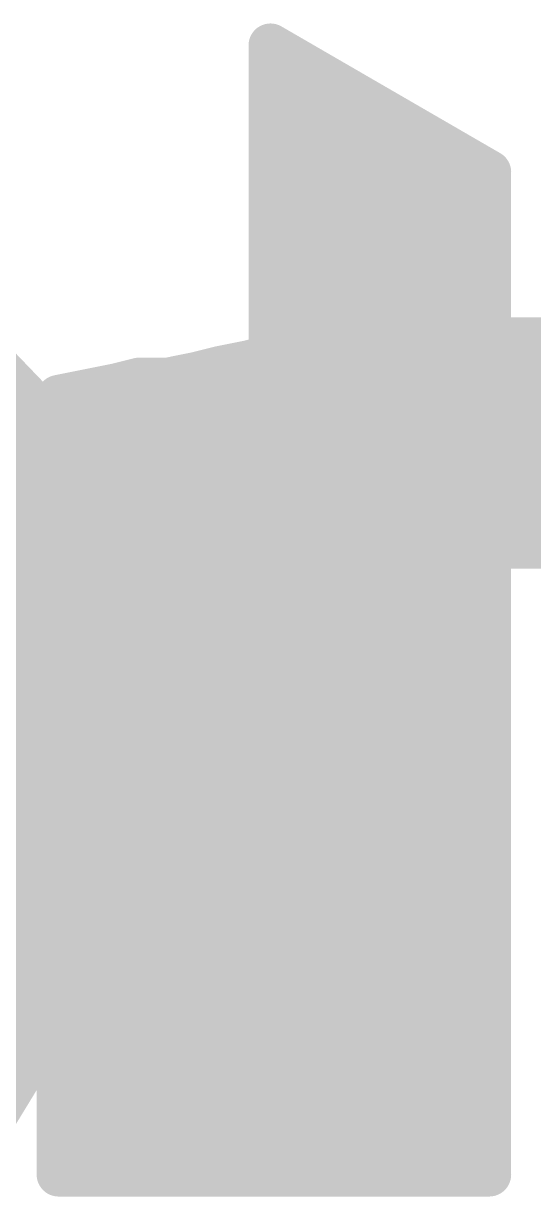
# Model space of a CAD drawing. Extents: x -34 to 73, y -25 to 33.
# Drawn here: x 11.73 to 12.616, y 22.479 to 24.515 of the extents above; entities that cross this region are included whole.
import ezdxf

# ---------------------------------------------------------------- set-up
doc = ezdxf.new("R2010")
doc.units = 0
doc.layers.add('21', color=41, linetype='CONTINUOUS')
doc.layers.add('22', color=40, linetype='CONTINUOUS')

msp = doc.modelspace()

# ---------------------------------------------------------------- linework, layer by layer
at = {"layer": '21', "const_width": 0.0762}
for points in [[(12.481, 23.9473), (12.551, 23.9672)], [(12.551, 23.9672), (12.691, 23.9672)], [(12.121, 23.9273), (12.161, 23.9373)], [(12.161, 23.9373), (12.161, 23.6673)], [(12.411, 23.9273), (12.481, 23.9473)], [(12.031, 23.9073), (12.071, 23.9173)], [(12.071, 23.9173), (12.121, 23.9273)], [(12.1188, 23.9268), (12.161, 23.9268)], [(12.351, 23.8873), (12.411, 23.9273)], [(12.4103, 23.9268), (12.701, 23.9268)], [(11.891, 23.8873), (11.931, 23.8972)], [(11.931, 23.8972), (11.981, 23.8972)], [(11.981, 23.8972), (12.031, 23.9073)], [(11.791, 23.8673), (11.841, 23.8773)], [(11.841, 23.8773), (11.891, 23.8873)], [(12.291, 23.8473), (12.351, 23.8873)], [(11.791, 23.6973), (11.791, 23.8673)], [(11.791, 23.8506), (12.161, 23.8506)], [(12.241, 23.7973), (12.291, 23.8473)], [(12.296, 23.8506), (12.701, 23.8506)], [(12.201, 23.7372), (12.241, 23.7973)], [(11.791, 23.7744), (12.161, 23.7744)], [(12.2258, 23.7744), (12.701, 23.7744)], [(12.171, 23.6673), (12.201, 23.7372)], [(11.791, 23.6982), (12.161, 23.6982)], [(11.791, 22.5173), (11.791, 23.6973)], [(12.1843, 23.6982), (12.701, 23.6982)], [(12.161, 23.6673), (12.171, 23.6673)], [(11.791, 23.622), (12.701, 23.622)], [(12.561, 23.6073), (12.461, 23.5973)], [(12.671, 23.6073), (12.561, 23.6073)], [(12.461, 23.5973), (12.381, 23.5772)], [(12.381, 23.5772), (12.321, 23.5373)], [(11.791, 23.5458), (12.3338, 23.5458)], [(12.321, 23.5373), (12.261, 23.4773)], [(11.791, 23.4696), (12.2577, 23.4696)], [(12.261, 23.4773), (12.231, 23.4073)], [(12.231, 23.4073), (12.201, 23.3373)], [(11.791, 23.3934), (12.2251, 23.3934)], [(12.201, 23.3373), (12.181, 23.2473)], [(11.791, 23.3172), (12.1965, 23.3172)], [(11.791, 23.241), (12.181, 23.241)], [(12.181, 23.2473), (12.181, 22.5173)], [(11.791, 23.1648), (12.181, 23.1648)], [(11.791, 23.0886), (12.181, 23.0886)], [(11.791, 23.0124), (12.181, 23.0124)], [(11.791, 22.9362), (12.181, 22.9362)], [(11.791, 22.86), (12.181, 22.86)], [(11.791, 22.7838), (12.181, 22.7838)], [(11.791, 22.7076), (12.181, 22.7076)], [(11.791, 22.6314), (12.181, 22.6314)], [(11.791, 22.5552), (12.181, 22.5552)], [(12.181, 22.5173), (11.791, 22.5173)]]:
    msp.add_lwpolyline(points, dxfattribs=at)
at = {"layer": '21', "const_width": 0.0381}
for points in [[(12.551, 23.9863, 1), (12.551, 23.9482)], [(12.5562, 23.9489, 1), (12.5458, 23.9856)], [(12.1801, 23.9373, 1), (12.142, 23.9373)], [(12.1656, 23.9188, 1), (12.1564, 23.9557)], [(12.4758, 23.9656, 1), (12.4862, 23.9289)], [(12.4862, 23.9289, 1), (12.4758, 23.9656)], [(12.0673, 23.9359, 1), (12.0747, 23.8986)], [(12.0756, 23.8988, 1), (12.0664, 23.9357)], [(12.1188, 23.9459, 1), (12.1188, 23.9078)], [(12.1164, 23.9457, 1), (12.1256, 23.9088)], [(12.1247, 23.9086, 1), (12.1173, 23.9459)], [(12.161, 23.9078, 1), (12.161, 23.9459)], [(12.4103, 23.9459, 1), (12.4103, 23.9078)], [(12.4058, 23.9456, 1), (12.4162, 23.9089)], [(12.4216, 23.9114, 1), (12.4004, 23.9431)], [(11.931, 23.9163, 1), (11.931, 23.8782)], [(11.9356, 23.8788, 1), (11.9264, 23.9157)], [(11.9773, 23.9159, 1), (11.9847, 23.8786)], [(11.981, 23.8782, 1), (11.981, 23.9163)], [(12.0264, 23.9257, 1), (12.0356, 23.8888)], [(12.0347, 23.8886, 1), (12.0273, 23.9259)], [(11.8373, 23.8959, 1), (11.8447, 23.8586)], [(11.8447, 23.8586, 1), (11.8373, 23.8959)], [(11.8864, 23.9057, 1), (11.8956, 23.8688)], [(11.8947, 23.8686, 1), (11.8873, 23.9059)], [(12.3404, 23.9031, 1), (12.3616, 23.8714)], [(12.3616, 23.8714, 1), (12.3404, 23.9031)], [(11.7873, 23.8859, 1), (11.7947, 23.8486)], [(11.791, 23.8697, 1), (11.791, 23.8316)], [(11.8101, 23.8673, 1), (11.772, 23.8673)], [(12.161, 23.8316, 1), (12.161, 23.8697)], [(12.296, 23.8697, 1), (12.296, 23.8316)], [(12.3045, 23.8338, 1), (12.2775, 23.8607)], [(12.2804, 23.8631, 1), (12.3016, 23.8314)], [(12.2275, 23.8107, 1), (12.2545, 23.7838)], [(12.2569, 23.7867, 1), (12.2251, 23.8078)], [(11.791, 23.7934, 1), (11.791, 23.7553)], [(12.161, 23.7553, 1), (12.161, 23.7934)], [(12.2258, 23.7934, 1), (12.2258, 23.7553)], [(12.1851, 23.7478, 1), (12.2169, 23.7267)], [(12.2185, 23.7297, 1), (12.1835, 23.7448)], [(11.791, 23.7172, 1), (11.791, 23.6791)], [(11.8101, 23.6973, 1), (11.772, 23.6973)], [(12.161, 23.6791, 1), (12.161, 23.7172)], [(12.1843, 23.7172, 1), (12.1843, 23.6791)], [(11.772, 23.6973, 1), (11.8101, 23.6973)], [(12.161, 23.6863, 1), (12.161, 23.6482)], [(12.171, 23.6482, 1), (12.171, 23.6863)], [(12.142, 23.6673, 1), (12.1801, 23.6673)], [(12.1535, 23.6748, 1), (12.1885, 23.6597)], [(11.791, 23.641, 1), (11.791, 23.6029)], [(12.561, 23.6263, 1), (12.561, 23.5882)], [(12.5629, 23.5883, 1), (12.5591, 23.6262)], [(12.4591, 23.6162, 1), (12.4629, 23.5783)], [(12.4656, 23.5788, 1), (12.4564, 23.6157)], [(12.3764, 23.5957, 1), (12.3856, 23.5588)], [(12.3916, 23.5614, 1), (12.3704, 23.5931)], [(11.791, 23.5648, 1), (11.791, 23.5267)], [(12.3338, 23.5267, 1), (12.3338, 23.5648)], [(12.3104, 23.5531, 1), (12.3316, 23.5214)], [(12.3345, 23.5238, 1), (12.3075, 23.5507)], [(11.791, 23.4886, 1), (11.791, 23.4505)], [(12.2475, 23.4907, 1), (12.2745, 23.4638)], [(12.2785, 23.4697, 1), (12.2435, 23.4848)], [(12.2577, 23.4505, 1), (12.2577, 23.4886)], [(12.2485, 23.3997, 1), (12.2135, 23.4148)], [(11.791, 23.4124, 1), (11.791, 23.3743)], [(12.2135, 23.4148, 1), (12.2485, 23.3997)], [(12.2251, 23.3743, 1), (12.2251, 23.4124)], [(12.1835, 23.3448, 1), (12.2185, 23.3297)], [(12.2196, 23.3331, 1), (12.1824, 23.3414)], [(11.791, 23.3362, 1), (11.791, 23.2981)], [(12.1965, 23.2981, 1), (12.1965, 23.3362)], [(11.791, 23.26, 1), (11.791, 23.2219)], [(12.2001, 23.2473, 1), (12.162, 23.2473)], [(12.181, 23.2219, 1), (12.181, 23.26)], [(12.1624, 23.2514, 1), (12.1996, 23.2431)], [(11.791, 23.1838, 1), (11.791, 23.1457)], [(12.181, 23.1457, 1), (12.181, 23.1838)], [(11.791, 23.1076, 1), (11.791, 23.0695)], [(12.181, 23.0695, 1), (12.181, 23.1076)], [(11.791, 23.0314, 1), (11.791, 22.9933)], [(12.181, 22.9933, 1), (12.181, 23.0314)], [(11.791, 22.9552, 1), (11.791, 22.9171)], [(12.181, 22.9171, 1), (12.181, 22.9552)], [(11.791, 22.879, 1), (11.791, 22.8409)], [(12.181, 22.8409, 1), (12.181, 22.879)], [(11.791, 22.8028, 1), (11.791, 22.7647)], [(12.181, 22.7647, 1), (12.181, 22.8028)], [(11.791, 22.7266, 1), (11.791, 22.6885)], [(12.181, 22.6885, 1), (12.181, 22.7266)], [(11.791, 22.6505, 1), (11.791, 22.6124)], [(12.181, 22.6124, 1), (12.181, 22.6505)], [(11.791, 22.5743, 1), (11.791, 22.5362)], [(12.181, 22.5362, 1), (12.181, 22.5743)], [(11.791, 22.5363, 1), (11.791, 22.4982)], [(12.181, 22.4982, 1), (12.181, 22.5363)], [(11.772, 22.5173, 1), (11.8101, 22.5173)], [(12.162, 22.5173, 1), (12.2001, 22.5173)]]:
    msp.add_lwpolyline(points, format="xyb", dxfattribs=at)
at = {"layer": '22', "const_width": 0.0762}
for points in [[(12.539, 24.2573), (12.159, 24.4773)], [(12.159, 24.4773), (12.159, 23.4273)], [(12.159, 24.4602), (12.1885, 24.4602)], [(12.159, 24.384), (12.3201, 24.384)], [(12.159, 24.3078), (12.4517, 24.3078)], [(12.539, 22.5173), (12.539, 24.2573)], [(12.159, 24.2316), (12.539, 24.2316)], [(12.159, 24.1554), (12.539, 24.1554)], [(12.159, 24.0792), (12.539, 24.0792)], [(12.159, 24.003), (12.539, 24.003)], [(11.209, 23.9373), (11.739, 23.4173)], [(12.159, 23.4273), (11.669, 23.9373)], [(12.159, 23.9268), (12.539, 23.9268)], [(11.2973, 23.8506), (11.7523, 23.8506)], [(12.159, 23.8506), (12.539, 23.8506)], [(11.375, 23.7744), (11.8255, 23.7744)], [(12.159, 23.7744), (12.539, 23.7744)], [(11.4526, 23.6982), (11.8987, 23.6982)], [(12.159, 23.6982), (12.539, 23.6982)], [(11.5303, 23.622), (11.9719, 23.622)], [(12.159, 23.622), (12.539, 23.622)], [(11.608, 23.5458), (12.0451, 23.5458)], [(12.159, 23.5458), (12.539, 23.5458)], [(11.6856, 23.4696), (12.1183, 23.4696)], [(12.159, 23.4696), (12.539, 23.4696)], [(11.739, 23.4173), (11.149, 22.5173)], [(11.7234, 23.3934), (12.539, 23.3934)], [(11.6734, 23.3172), (12.539, 23.3172)], [(11.6235, 23.241), (12.539, 23.241)], [(11.5735, 23.1648), (12.539, 23.1648)], [(11.619, 22.5173), (12.009, 23.1573)], [(12.009, 23.1573), (12.159, 23.0073)], [(11.5236, 23.0886), (11.9672, 23.0886)], [(12.0777, 23.0886), (12.539, 23.0886)], [(11.4736, 23.0124), (11.9207, 23.0124)], [(12.1539, 23.0124), (12.539, 23.0124)], [(12.159, 23.0073), (12.159, 22.5173)], [(11.4236, 22.9362), (11.8743, 22.9362)], [(12.159, 22.9362), (12.539, 22.9362)], [(11.3737, 22.86), (11.8279, 22.86)], [(12.159, 22.86), (12.539, 22.86)], [(11.3237, 22.7838), (11.7814, 22.7838)], [(12.159, 22.7838), (12.539, 22.7838)], [(11.2738, 22.7076), (11.735, 22.7076)], [(12.159, 22.7076), (12.539, 22.7076)], [(12.159, 22.6314), (12.539, 22.6314)], [(12.159, 22.5552), (12.539, 22.5552)], [(12.159, 22.5173), (12.539, 22.5173)]]:
    msp.add_lwpolyline(points, dxfattribs=at)
at = {"layer": '22', "const_width": 0.0381}
for points in [[(12.159, 24.4793, 1), (12.159, 24.4412)], [(12.1781, 24.4773, 1), (12.14, 24.4773)], [(12.1685, 24.4937, 1), (12.1495, 24.4608)], [(12.1885, 24.4412, 1), (12.1885, 24.4793)], [(12.159, 24.4031, 1), (12.159, 24.365)], [(12.3201, 24.365, 1), (12.3201, 24.4031)], [(12.159, 24.3269, 1), (12.159, 24.2888)], [(12.4517, 24.2888, 1), (12.4517, 24.3269)], [(12.5581, 24.2573, 1), (12.52, 24.2573)], [(12.5295, 24.2408, 1), (12.5485, 24.2737)], [(12.159, 24.2507, 1), (12.159, 24.2126)], [(12.539, 24.2126, 1), (12.539, 24.2507)], [(12.159, 24.1745, 1), (12.159, 24.1364)], [(12.539, 24.1364, 1), (12.539, 24.1745)], [(12.159, 24.0983, 1), (12.159, 24.0602)], [(12.539, 24.0602, 1), (12.539, 24.0983)], [(12.159, 24.0221, 1), (12.159, 23.984)], [(12.539, 23.984, 1), (12.539, 24.0221)], [(12.159, 23.9459, 1), (12.159, 23.9078)], [(12.539, 23.9078, 1), (12.539, 23.9459)], [(11.7523, 23.8316, 1), (11.7523, 23.8697)], [(12.159, 23.8697, 1), (12.159, 23.8316)], [(12.539, 23.8316, 1), (12.539, 23.8697)], [(11.8255, 23.7553, 1), (11.8255, 23.7934)], [(12.159, 23.7934, 1), (12.159, 23.7553)], [(12.539, 23.7553, 1), (12.539, 23.7934)], [(11.8987, 23.6791, 1), (11.8987, 23.7172)], [(12.159, 23.7172, 1), (12.159, 23.6791)], [(12.539, 23.6791, 1), (12.539, 23.7172)], [(11.9719, 23.6029, 1), (11.9719, 23.641)], [(12.159, 23.641, 1), (12.159, 23.6029)], [(12.539, 23.6029, 1), (12.539, 23.641)], [(12.0451, 23.5267, 1), (12.0451, 23.5648)], [(12.159, 23.5648, 1), (12.159, 23.5267)], [(12.539, 23.5267, 1), (12.539, 23.5648)], [(12.1183, 23.4505, 1), (12.1183, 23.4886)], [(12.159, 23.4886, 1), (12.159, 23.4505)], [(12.539, 23.4505, 1), (12.539, 23.4886)], [(12.1453, 23.4141, 1), (12.1727, 23.4404)], [(11.7549, 23.4068, 1), (11.7231, 23.4277)], [(11.7257, 23.4037, 1), (11.7523, 23.4308)], [(12.14, 23.4273, 1), (12.1781, 23.4273)], [(11.7234, 23.4124, 1), (11.7234, 23.3743)], [(12.539, 23.3743, 1), (12.539, 23.4124)], [(12.539, 23.2981, 1), (12.539, 23.3362)], [(12.539, 23.2219, 1), (12.539, 23.26)], [(12.0225, 23.1707, 1), (11.9955, 23.1438)], [(12.0253, 23.1473, 1), (11.9927, 23.1672)], [(12.539, 23.1457, 1), (12.539, 23.1838)], [(11.9672, 23.0695, 1), (11.9672, 23.1076)], [(12.0777, 23.1076, 1), (12.0777, 23.0695)], [(12.539, 23.0695, 1), (12.539, 23.1076)], [(11.9207, 22.9933, 1), (11.9207, 23.0314)], [(12.1539, 23.0314, 1), (12.1539, 22.9933)], [(12.539, 22.9933, 1), (12.539, 23.0314)], [(12.1781, 23.0073, 1), (12.14, 23.0073)], [(12.1455, 22.9938, 1), (12.1725, 23.0207)], [(11.8743, 22.9171, 1), (11.8743, 22.9552)], [(12.159, 22.9552, 1), (12.159, 22.9171)], [(12.539, 22.9171, 1), (12.539, 22.9552)], [(11.8279, 22.8409, 1), (11.8279, 22.879)], [(12.159, 22.879, 1), (12.159, 22.8409)], [(12.539, 22.8409, 1), (12.539, 22.879)], [(11.7814, 22.7647, 1), (11.7814, 22.8028)], [(12.159, 22.8028, 1), (12.159, 22.7647)], [(12.539, 22.7647, 1), (12.539, 22.8028)], [(11.735, 22.6885, 1), (11.735, 22.7266)], [(12.159, 22.7266, 1), (12.159, 22.6885)], [(12.539, 22.6885, 1), (12.539, 22.7266)], [(12.159, 22.6505, 1), (12.159, 22.6124)], [(12.539, 22.6124, 1), (12.539, 22.6505)], [(12.159, 22.5743, 1), (12.159, 22.5362)], [(12.539, 22.5362, 1), (12.539, 22.5743)], [(12.159, 22.5363, 1), (12.159, 22.4982)], [(12.539, 22.4982, 1), (12.539, 22.5363)], [(12.14, 22.5173, 1), (12.1781, 22.5173)], [(12.52, 22.5173, 1), (12.5581, 22.5173)]]:
    msp.add_lwpolyline(points, format="xyb", dxfattribs=at)

doc.saveas('drawing.dxf')
